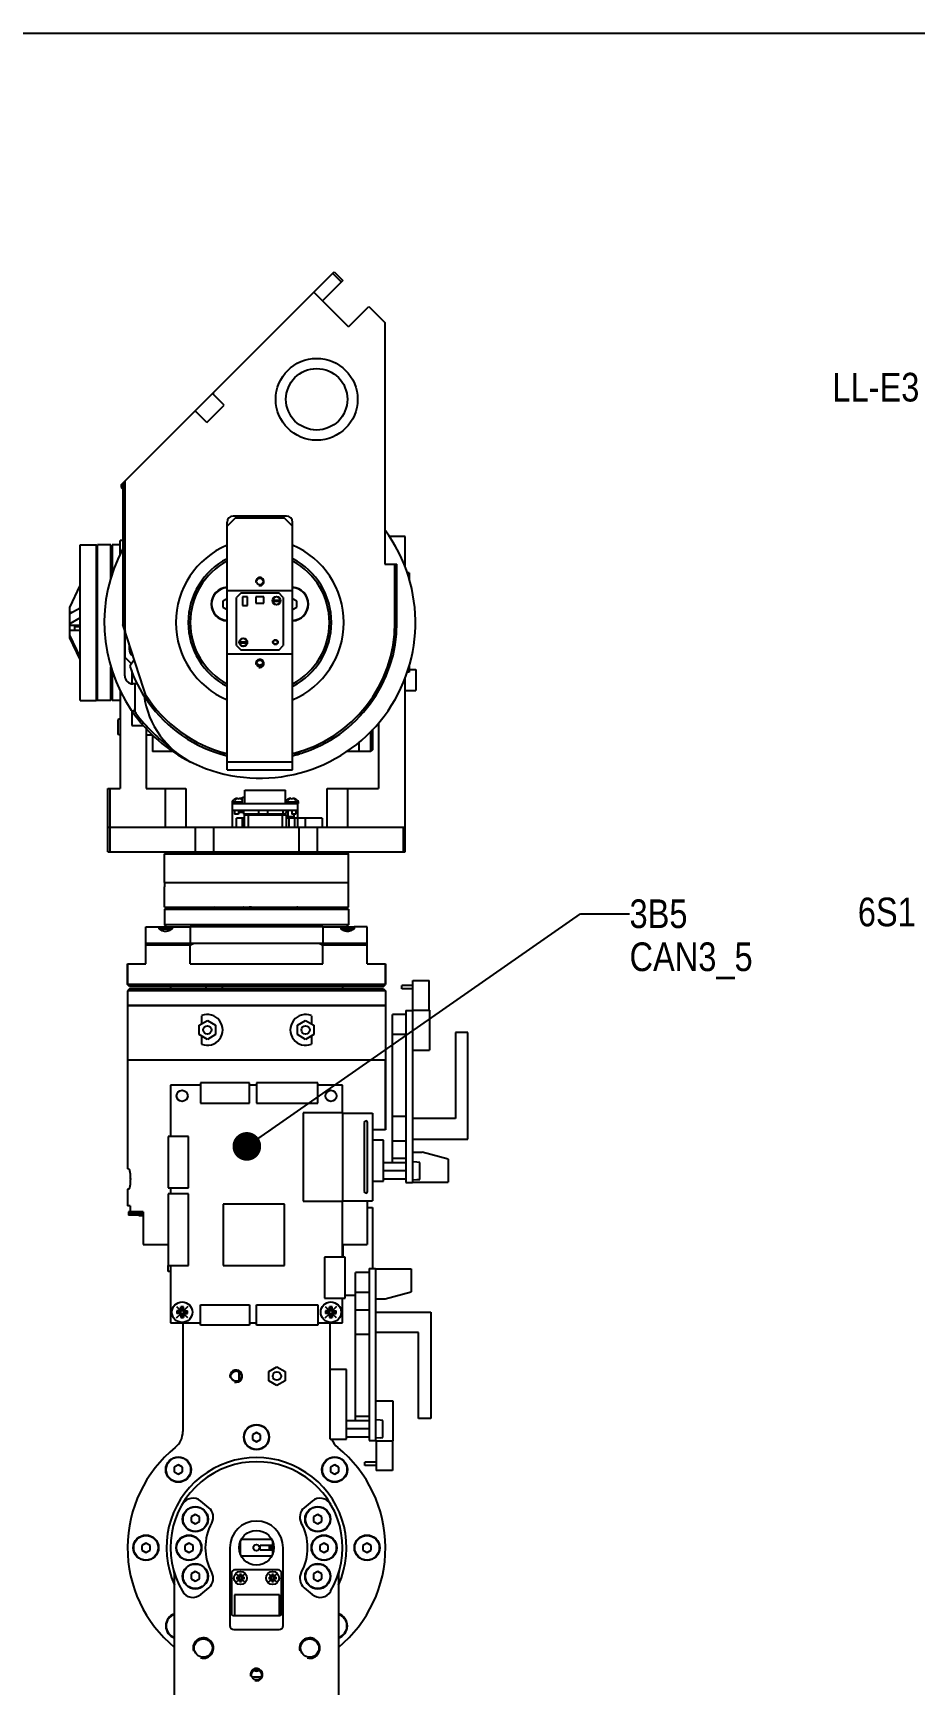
# Model space of a CAD drawing. Header units: millimetres. Extents: x 0 to 594, y 0 to 420.
# Drawn here: x 297.3 to 405, y 218.3 to 420 of the extents above; entities that cross this region are included whole.
import ezdxf

# ---------------------------------------------------------------- set-up
doc = ezdxf.new("R2010")
doc.units = ezdxf.units.MM
doc.header["$LTSCALE"] = 32.67
doc.layers.get('0').update_dxf_attribs({"linetype": 'CONTINUOUS'})
for name, color, linetype in [('AXIS', 7, 'CONTINUOUS'), ('COSMETIC', 7, 'CONTINUOUS'), ('NOTE', 7, 'CONTINUOUS')]:
    doc.layers.add(name, color=color, linetype=linetype)
doc.styles.get("Standard").update_dxf_attribs({"font": 'txt', "width": 0.85})
doc.styles.add('TEXTSTYLE_2', font='txt', dxfattribs={"width": 0.85})
doc.dimstyles.get("Standard").update_dxf_attribs({"dimtxt": 3.5, "dimasz": 3.5, "dimexe": 1.5, "dimexo": 1, "dimtad": 1, "dimtxsty": 'STANDARD', "dimcen": 0.09, "dimadec": 0, "dimazin": 0, "dimtol": 1, "dimtp": 0.01, "dimtm": 0.01, "dimtfac": 1, "dimtofl": 0, "dimtmove": 0, "dimatfit": 3, "dimfxl": 1, "dimtolj": 1, "dimarcsym": 0})

msp = doc.modelspace()

# ---------------------------------------------------------------- linework, layer by layer
at = {"color": 7, "linetype": 'CONTINUOUS'}
for p, q in [((0, 420), (594, 420)), ((308.05, 364.86), (334.03, 390.85)), ((335.09, 389.79), (332.62, 387.31)), ((333.86, 390.67), (334.92, 389.61)), ((334.03, 390.85), (335.09, 389.79)), ((335.8, 384.13), (331.56, 388.37)), ((335.8, 384.13), (338.28, 386.6)), ((338.28, 386.6), (340.22, 384.66)), ((340.22, 384.66), (340.22, 355.16)), ((319.27, 376.09), (319.27, 375.91)), ((320.6, 374.58), (319.27, 375.91)), ((317.15, 373.79), (316.98, 373.79)), ((318.48, 372.46), (317.15, 373.79)), ((318.48, 372.46), (320.6, 374.58)), ((308.22, 365.04), (308.22, 348.04)), ((308.47, 365.29), (308.47, 348.04)), ((308.05, 364.86), (308.05, 364.51)), ((308.05, 364.51), (308.22, 364.33)), ((328.22, 361.04), (321.72, 361.04)), ((321.97, 360.79), (320.97, 359.79)), ((320.97, 330.04), (320.97, 360.29)), ((327.97, 360.79), (321.97, 360.79)), ((328.97, 359.79), (327.97, 360.79)), ((328.97, 330.04), (328.97, 360.29)), ((305.02, 357.41), (305.15, 357.54)), ((305.15, 338.54), (305.15, 357.54)), ((306.77, 357.54), (305.15, 357.54)), ((306.77, 353.45), (306.77, 357.54)), ((307.92, 356.38), (307.92, 358.04)), ((308.22, 358.04), (307.92, 358.04)), ((342.71, 358.54), (340.76, 358.54)), ((342.71, 354.78), (342.71, 358.54)), ((306.92, 356.41), (306.77, 356.41)), ((306.92, 355.16), (306.77, 355.16)), ((340.22, 355.16), (341.72, 355.16)), ((341.47, 348.04), (341.47, 355.16)), ((341.72, 348.04), (341.72, 355.16)), ((306.77, 354.54), (306.92, 354.54)), ((343.21, 354.09), (342.96, 354.09)), ((343.21, 354.09), (343.21, 353.38)), ((301.77, 349.89), (303.02, 352.55)), ((320.97, 350.95), (320.45, 350.65)), ((328.97, 351.91), (320.97, 351.91)), ((322.67, 351.66), (322.12, 351.11)), ((322.12, 345.22), (322.12, 351.11)), ((322.67, 351.66), (327.28, 351.66)), ((322.87, 351.16), (322.87, 350.11)), ((323.47, 351.16), (322.87, 351.16)), ((323.47, 350.11), (323.47, 351.16)), ((324.47, 351.16), (324.47, 350.41)), ((325.47, 351.16), (324.47, 351.16)), ((325.47, 350.41), (325.47, 351.16)), ((327.83, 351.11), (327.28, 351.66)), ((327.83, 351.11), (327.83, 345.22)), ((329.5, 350.65), (328.97, 350.95)), ((301.77, 346.19), (301.77, 349.89)), ((303.02, 349.81), (301.77, 349.09)), ((301.77, 349.3), (302.14, 349.3)), ((320.45, 350.65), (320.45, 349.93)), ((320.45, 349.93), (320.97, 349.63)), ((322.87, 350.11), (323.47, 350.11)), ((324.47, 350.41), (325.47, 350.41)), ((326.54, 350.78), (327.47, 350.78)), ((326.54, 350.63), (327.47, 350.63)), ((328.97, 349.63), (329.5, 349.93)), ((329.5, 349.93), (329.5, 350.65)), ((303.02, 348.6), (301.77, 347.89)), ((301.77, 348.51), (301.78, 348.5)), ((301.77, 348.47), (301.78, 348.5)), ((301.77, 348.5), (301.78, 348.5)), ((301.77, 347.73), (303.02, 347.73)), ((301.77, 347.1), (303.02, 347.1)), ((302.37, 347.1), (302.37, 347.73)), ((302.37, 347.54), (303.02, 347.54)), ((308.47, 348.04), (308.22, 348.04)), ((311.29, 338.38), (308.23, 347.81)), ((308.47, 341.54), (308.47, 347.04)), ((308.52, 343.79), (308.52, 346.89)), ((341.47, 348.04), (341.72, 348.04)), ((303.02, 343.85), (301.77, 346.51)), ((301.77, 346.35), (301.78, 346.33)), ((301.77, 346.33), (301.78, 346.33)), ((303.02, 343.53), (301.77, 346.19)), ((309.02, 345.35), (309.02, 344.79)), ((322.12, 345.22), (322.67, 344.67)), ((322.48, 345.7), (323.41, 345.7)), ((322.48, 345.55), (323.41, 345.55)), ((327.28, 344.67), (327.83, 345.22)), ((308.52, 343.79), (309.27, 343.04)), ((309.63, 343.47), (309.09, 342.72)), ((309.27, 343.04), (309.32, 343.04)), ((309.32, 344.4), (309.32, 344.08)), ((328.97, 344.16), (320.97, 344.16)), ((327.28, 344.67), (322.67, 344.67)), ((324.58, 343.05), (324.97, 342.82)), ((324.97, 342.82), (325.37, 343.05)), ((306.77, 338.54), (306.77, 342.65)), ((306.77, 341.54), (306.92, 341.54)), ((306.92, 340.91), (306.77, 340.91)), ((309.32, 342.15), (309.32, 340.56)), ((309.55, 341.61), (309.32, 341.61)), ((342.71, 323.04), (342.71, 341.32)), ((343.21, 341.98), (342.94, 341.98)), ((343.21, 342.72), (343.21, 341.98)), ((343.21, 342.29), (344.01, 342.29)), ((344.01, 342.29), (344.01, 339.75)), ((306.92, 339.66), (306.77, 339.66)), ((307.92, 339.68), (307.92, 327.79)), ((310.01, 340.54), (309.47, 340.54)), ((309.72, 340.54), (309.72, 337.13)), ((342.71, 339.75), (344.01, 339.75)), ((305.02, 338.66), (305.15, 338.54)), ((306.77, 338.54), (305.15, 338.54)), ((309.32, 337.29), (309.32, 335.49)), ((307.92, 336.27), (307.67, 336.2)), ((307.67, 334.37), (307.67, 336.2)), ((309.32, 335.49), (310.76, 335.49)), ((311.07, 335.15), (311.07, 327.79)), ((338.52, 332.29), (338.52, 334.75)), ((338.77, 332.54), (338.77, 335.03)), ((339.46, 335.78), (339.46, 327.79)), ((307.92, 334.31), (307.67, 334.37)), ((311.87, 334.29), (311.07, 334.29)), ((311.87, 334.29), (311.87, 332.29)), ((320.97, 332.04), (320.02, 332.04)), ((320.97, 331.04), (328.97, 331.04)), ((329.93, 332.04), (328.97, 332.04)), ((338.52, 332.29), (337.12, 332.29)), ((338.77, 332.54), (338.52, 332.29)), ((320.97, 330.04), (328.97, 330.04)), ((306.42, 320.04), (306.42, 327.79)), ((306.42, 327.79), (307.92, 327.79)), ((306.67, 320.04), (306.67, 327.79)), ((311.07, 327.79), (315.92, 327.79)), ((313.42, 327.79), (313.42, 323.04)), ((315.92, 327.79), (315.92, 323.04)), ((322.87, 325.94), (322.87, 326.74)), ((322.87, 326.74), (323.12, 326.74)), ((323.12, 325.94), (323.12, 327.59)), ((323.12, 327.59), (328.12, 327.59)), ((328.12, 325.94), (328.12, 327.59)), ((333.21, 323.04), (333.21, 327.79)), ((333.21, 327.79), (339.46, 327.79)), ((335.71, 323.04), (335.71, 327.79)), ((321.57, 326.15), (321.57, 325.94)), ((321.57, 326.15), (322.87, 326.15)), ((321.57, 325.94), (329.67, 325.94)), ((321.62, 323.04), (321.62, 325.94)), ((321.62, 325.14), (329.62, 325.14)), ((321.87, 325.14), (321.87, 324.64)), ((321.94, 326.49), (321.94, 326.49)), ((322.27, 326.49), (322.26, 326.59)), ((322.37, 325.14), (322.37, 324.64)), ((322.97, 324.84), (322.37, 324.84)), ((322.49, 326.59), (322.48, 326.49)), ((322.69, 325.14), (322.69, 324.84)), ((322.81, 326.49), (322.81, 326.49)), ((322.97, 325.14), (322.97, 324.64)), ((324.82, 325.14), (324.82, 324.64)), ((325.92, 325.14), (325.92, 324.64)), ((327.77, 325.14), (327.77, 324.64)), ((328.12, 326.15), (329.67, 326.15)), ((328.12, 324.84), (328.12, 324.61)), ((328.37, 324.84), (328.12, 324.84)), ((328.37, 325.14), (328.37, 324.34)), ((328.44, 326.49), (328.44, 326.49)), ((328.77, 326.49), (328.76, 326.59)), ((328.87, 325.14), (328.87, 324.64)), ((328.99, 326.59), (328.98, 326.49)), ((329.31, 326.49), (329.31, 326.49)), ((329.37, 325.14), (329.37, 324.64)), ((329.62, 324.14), (329.62, 325.94)), ((329.67, 326.15), (329.67, 325.94)), ((306.42, 323.04), (342.72, 323.04)), ((317.11, 320.04), (317.11, 323.04)), ((319.34, 320.04), (319.34, 323.04)), ((322.37, 324.64), (321.87, 324.64)), ((322.12, 323.04), (322.12, 324.14)), ((323.05, 324.14), (322.12, 324.14)), ((322.85, 323.04), (322.85, 324.14)), ((328.1, 324.64), (322.97, 324.64)), ((323.15, 324.64), (323.05, 324.54)), ((323.05, 324.54), (323.05, 323.04)), ((328.2, 324.54), (323.05, 324.54)), ((323.12, 324.64), (323.12, 324.61)), ((323.55, 324.64), (323.55, 323.04)), ((327.7, 324.64), (327.7, 323.04)), ((328.1, 324.64), (328.2, 324.54)), ((328.2, 324.54), (328.2, 323.04)), ((332.57, 324.14), (328.2, 324.14)), ((329.12, 324.34), (328.37, 324.34)), ((328.5, 324.14), (328.5, 323.04)), ((329.37, 324.64), (328.87, 324.64)), ((329.12, 324.64), (329.12, 324.34)), ((329.26, 323.04), (329.26, 324.14)), ((329.6, 323.04), (329.6, 324.14)), ((329.79, 320.04), (329.79, 323.04)), ((330.56, 323.04), (330.56, 324.14)), ((332.02, 320.04), (332.02, 323.04)), ((332.57, 324.14), (332.57, 323.04)), ((342.47, 323.04), (342.47, 320.04)), ((342.71, 324.54), (342.72, 324.54)), ((342.71, 324.41), (342.72, 324.41)), ((342.72, 320.04), (342.72, 324.54)), ((306.42, 320.04), (342.72, 320.04)), ((313.56, 320.04), (313.31, 319.79)), ((313.31, 319.79), (335.81, 319.79)), ((335.56, 320.04), (335.81, 319.79)), ((313.31, 313.29), (313.31, 315.79)), ((313.38, 315.79), (313.31, 315.79)), ((313.38, 315.79), (313.38, 316.29)), ((313.38, 316.29), (335.81, 316.29)), ((335.81, 313.29), (335.81, 316.29)), ((313.31, 313.29), (335.81, 313.29)), ((321.01, 313.29), (321.01, 313.22)), ((323.4, 313.29), (323.4, 313.22)), ((329.28, 313.22), (329.28, 313.28)), ((311.06, 306.39), (311.06, 310.89)), ((312.67, 310.63), (312.67, 310.74)), ((314.26, 310.74), (312.67, 310.74)), ((314.16, 310.59), (312.74, 310.59)), ((313.56, 310.89), (313.31, 311.14)), ((335.81, 311.14), (313.31, 311.14)), ((316.45, 310.89), (316.45, 308.89)), ((332.68, 310.89), (316.45, 310.89)), ((332.68, 310.89), (332.68, 308.89)), ((334.87, 310.74), (336.46, 310.74)), ((334.96, 310.59), (336.39, 310.59)), ((335.56, 310.89), (335.81, 311.14)), ((336.46, 310.63), (336.46, 310.74)), ((338.06, 306.39), (338.06, 310.89)), ((311.06, 308.89), (338.06, 308.89)), ((316.45, 308.64), (311.06, 308.64)), ((316.45, 306.39), (316.45, 308.64)), ((332.68, 306.39), (332.68, 308.64)), ((338.06, 308.64), (332.68, 308.64)), ((308.81, 306.39), (308.81, 303.84)), ((308.81, 306.39), (311.06, 306.39)), ((316.45, 306.39), (332.68, 306.39)), ((338.06, 306.39), (340.31, 306.39)), ((340.31, 306.39), (340.31, 303.84)), ((309.06, 303.59), (308.81, 303.84)), ((340.31, 303.84), (308.81, 303.84)), ((309.06, 303.34), (308.81, 303.09)), ((340.31, 303.09), (308.81, 303.09)), ((340.06, 303.59), (309.06, 303.59)), ((340.06, 303.34), (309.06, 303.34)), ((318.4, 303.34), (318.4, 303.59)), ((320.4, 303.34), (320.4, 303.59)), ((340.06, 303.59), (340.31, 303.84)), ((340.06, 303.34), (340.31, 303.09)), ((342.31, 303.33), (342.31, 303.73)), ((343.66, 303.73), (342.31, 303.73)), ((343.66, 303.33), (342.31, 303.33)), ((343.66, 300.73), (343.66, 304.33)), ((343.66, 304.33), (345.66, 304.33)), ((345.66, 300.73), (345.66, 304.33)), ((310.44, 301.31), (310.44, 301.34)), ((311.69, 301.31), (311.69, 301.34)), ((312.66, 301.34), (312.66, 301.31)), ((314.39, 301.31), (314.39, 301.34)), ((315.64, 301.31), (315.64, 301.34)), ((318.4, 301.31), (318.4, 301.34)), ((320.4, 301.31), (320.4, 301.34)), ((323.94, 301.31), (323.94, 301.34)), ((325.19, 301.31), (325.19, 301.34)), ((333.49, 301.31), (333.49, 301.34)), ((334.74, 301.31), (334.74, 301.34)), ((336.47, 301.34), (336.47, 301.31)), ((337.44, 301.31), (337.44, 301.34)), ((338.69, 301.31), (338.69, 301.34)), ((342.81, 300.68), (342.81, 279.68)), ((342.81, 300.68), (343.61, 300.68)), ((343.61, 300.73), (343.61, 279.68)), ((343.61, 300.73), (345.71, 300.73)), ((345.71, 300.73), (345.71, 295.83)), ((317.56, 298.88), (318.56, 299.46)), ((317.56, 297.73), (317.56, 298.88)), ((318.56, 299.46), (319.56, 298.88)), ((319.56, 298.88), (319.56, 297.73)), ((329.56, 298.88), (330.56, 299.46)), ((329.56, 297.73), (329.56, 298.88)), ((330.56, 299.46), (331.56, 298.88)), ((331.56, 298.88), (331.56, 297.73)), ((341.16, 282.1), (341.16, 300.18)), ((342.81, 300.18), (341.16, 300.18)), ((318.56, 297.15), (317.56, 297.73)), ((319.56, 297.73), (318.56, 297.15)), ((330.56, 297.15), (329.56, 297.73)), ((331.56, 297.73), (330.56, 297.15)), ((342.81, 297.76), (341.16, 297.76)), ((348.86, 297.99), (348.86, 287.49)), ((350.36, 297.99), (348.86, 297.99)), ((350.36, 284.99), (350.36, 297.99)), ((340.31, 286.1), (340.31, 294.65)), ((343.61, 295.83), (345.71, 295.83)), ((314.07, 291.55), (314.07, 285.3)), ((317.72, 291.55), (314.07, 291.55)), ((317.72, 291.85), (317.72, 289.35)), ((323.72, 291.85), (317.72, 291.85)), ((323.72, 289.35), (323.72, 291.85)), ((324.57, 291.55), (323.72, 291.55)), ((324.57, 291.85), (324.57, 289.35)), ((332.07, 291.85), (324.57, 291.85)), ((332.07, 289.35), (332.07, 291.85)), ((335.07, 291.55), (332.07, 291.55)), ((335.07, 288.2), (335.07, 291.55)), ((317.72, 289.35), (323.72, 289.35)), ((324.57, 289.35), (332.07, 289.35)), ((330.27, 288.2), (330.27, 277.4)), ((335.12, 288.2), (330.27, 288.2)), ((335.12, 277.4), (335.12, 288.2)), ((335.12, 288.15), (338.72, 288.15)), ((337.72, 287), (337.72, 278.6)), ((338.12, 278.6), (338.12, 287)), ((338.72, 288.15), (338.72, 277.45)), ((342.81, 287.74), (341.16, 287.74)), ((348.86, 287.49), (343.61, 287.49)), ((313.77, 285.3), (313.77, 279.05)), ((316.27, 285.3), (313.77, 285.3)), ((316.27, 279.05), (316.27, 285.3)), ((340.31, 286.1), (338.72, 286.1)), ((340.06, 284.85), (338.72, 284.85)), ((340.06, 279.85), (340.06, 284.85)), ((342.81, 284.74), (341.16, 284.74)), ((343.61, 284.99), (350.36, 284.99)), ((342.81, 282.6), (341.16, 282.6)), ((343.61, 283.38), (344.79, 283.38)), ((347.96, 282.53), (344.79, 283.38)), ((347.96, 282.53), (347.96, 279.73)), ((342.81, 282.1), (340.06, 282.1)), ((342.81, 281.1), (340.06, 281.1)), ((344.16, 282.17), (343.61, 282.22)), ((344.16, 282.16), (344.16, 282.17)), ((344.51, 282.13), (344.16, 282.16)), ((344.51, 280.06), (344.51, 282.13)), ((313.77, 279.05), (316.27, 279.05)), ((313.77, 278.3), (313.77, 269.55)), ((316.27, 278.3), (313.77, 278.3)), ((314.07, 279.05), (314.07, 278.3)), ((316.27, 269.55), (316.27, 278.3)), ((338.72, 279.85), (340.06, 279.85)), ((342.81, 280.1), (340.06, 280.1)), ((342.81, 279.68), (343.61, 279.68)), ((344.16, 280.02), (343.61, 279.97)), ((343.61, 279.73), (347.96, 279.73)), ((344.16, 280.03), (344.51, 280.06)), ((344.16, 280.02), (344.16, 280.03)), ((309.15, 276.85), (308.81, 276.85)), ((309.15, 276.85), (309.15, 276.1)), ((320.47, 277.05), (320.47, 269.55)), ((327.97, 277.05), (320.47, 277.05)), ((327.97, 269.55), (327.97, 277.05)), ((330.27, 277.4), (335.12, 277.4)), ((335.07, 270.55), (335.07, 277.4)), ((335.12, 277.45), (338.72, 277.45)), ((338.06, 276.65), (338.71, 276.65)), ((338.71, 276.65), (338.71, 269.18)), ((310.7, 276.1), (309.15, 276.1)), ((309.5, 276.1), (309.5, 275.7)), ((309.5, 276.1), (309.5, 275.7)), ((309.5, 275.7), (309.5, 275.7)), ((310.18, 275.7), (310.21, 275.6)), ((310.7, 275.6), (310.21, 275.6)), ((310.7, 276.1), (310.7, 272.1)), ((310.7, 272.1), (313.77, 272.1)), ((332.87, 270.55), (332.87, 265.55)), ((335.37, 270.55), (332.87, 270.55)), ((335.07, 272.1), (338.06, 272.1)), ((335.11, 272.1), (335.11, 270.55)), ((335.37, 265.55), (335.37, 270.55)), ((313.76, 268.8), (313.76, 269.55)), ((314.06, 268.8), (313.76, 268.8)), ((313.77, 269.55), (316.27, 269.55)), ((314.07, 269.55), (314.07, 262.55)), ((320.47, 269.55), (327.97, 269.55)), ((336.66, 250.6), (336.66, 268.68)), ((338.31, 268.68), (336.66, 268.68)), ((338.31, 269.18), (338.31, 248.18)), ((338.31, 269.18), (339.11, 269.18)), ((339.11, 269.18), (339.11, 248.13)), ((339.11, 269.13), (343.46, 269.13)), ((343.46, 269.13), (343.46, 266.33)), ((338.31, 266.26), (336.66, 266.26)), ((340.29, 265.48), (343.46, 266.33)), ((315.4, 264.2), (315.32, 264.49)), ((315.4, 264.2), (315.4, 263.93)), ((315.57, 264.2), (315.4, 264.2)), ((315.57, 264.2), (315.65, 264.49)), ((315.57, 263.93), (315.57, 264.2)), ((317.72, 262.25), (317.72, 264.75)), ((317.72, 264.75), (323.72, 264.75)), ((323.72, 264.75), (323.72, 262.25)), ((324.57, 262.25), (324.57, 264.75)), ((324.57, 264.75), (332.07, 264.75)), ((332.07, 264.75), (332.07, 262.25)), ((332.87, 265.55), (335.37, 265.55)), ((333.56, 264.2), (333.48, 264.49)), ((333.56, 264.2), (333.56, 263.93)), ((333.73, 264.2), (333.56, 264.2)), ((333.73, 264.2), (333.81, 264.49)), ((333.73, 263.93), (333.73, 264.2)), ((335.07, 262.55), (335.07, 265.55)), ((335.37, 265.95), (336.66, 265.95)), ((339.11, 265.48), (340.29, 265.48)), ((314.07, 262.55), (317.72, 262.55)), ((315.13, 263.93), (314.84, 264.01)), ((315.13, 263.76), (314.84, 263.69)), ((315.13, 263.93), (315.13, 263.76)), ((315.4, 263.93), (315.13, 263.93)), ((315.13, 263.76), (315.4, 263.76)), ((315.4, 263.93), (315.31, 264.02)), ((315.4, 263.76), (315.31, 263.67)), ((315.4, 263.5), (315.32, 263.2)), ((315.4, 263.76), (315.4, 263.5)), ((315.4, 263.5), (315.57, 263.5)), ((315.56, 262.55), (315.56, 249.27)), ((315.57, 263.93), (315.66, 264.02)), ((315.83, 263.93), (315.57, 263.93)), ((315.57, 263.5), (315.57, 263.76)), ((315.57, 263.76), (315.66, 263.67)), ((315.57, 263.76), (315.83, 263.76)), ((315.57, 263.5), (315.65, 263.2)), ((315.83, 263.93), (316.13, 264.01)), ((315.83, 263.76), (315.83, 263.93)), ((315.83, 263.76), (316.13, 263.69)), ((323.72, 262.25), (317.72, 262.25)), ((323.72, 262.55), (324.57, 262.55)), ((332.07, 262.25), (324.57, 262.25)), ((332.07, 262.55), (335.07, 262.55)), ((333.3, 263.93), (333, 264.01)), ((333.3, 263.76), (333, 263.69)), ((333.3, 263.93), (333.3, 263.76)), ((333.56, 263.93), (333.3, 263.93)), ((333.3, 263.76), (333.56, 263.76)), ((333.56, 263.93), (333.47, 264.02)), ((333.56, 263.76), (333.47, 263.67)), ((333.56, 263.5), (333.48, 263.2)), ((333.56, 263.76), (333.56, 263.5)), ((333.56, 263.5), (333.73, 263.5)), ((333.56, 248.35), (333.56, 262.55)), ((333.73, 263.93), (333.82, 264.02)), ((334, 263.93), (333.73, 263.93)), ((333.73, 263.5), (333.73, 263.76)), ((333.73, 263.76), (333.82, 263.67)), ((333.73, 263.76), (334, 263.76)), ((333.73, 263.5), (333.81, 263.2)), ((334, 263.93), (334.29, 264.01)), ((334, 263.76), (334, 263.93)), ((334, 263.76), (334.29, 263.69)), ((338.31, 264.11), (336.66, 264.11)), ((339.11, 263.86), (345.86, 263.86)), ((345.86, 263.86), (345.86, 250.86)), ((338.31, 261.11), (336.66, 261.11)), ((344.36, 261.36), (339.11, 261.36)), ((344.36, 250.86), (344.36, 261.36)), ((322.46, 255.57), (322.46, 256.52)), ((326.06, 256.62), (327.06, 257.2)), ((326.06, 255.47), (326.06, 256.62)), ((327.06, 257.2), (328.06, 256.62)), ((328.06, 256.62), (328.06, 255.47)), ((335.56, 256.85), (333.56, 256.85)), ((335.56, 248.35), (335.56, 256.85)), ((327.06, 254.89), (326.06, 255.47)), ((328.06, 255.47), (327.06, 254.89)), ((339.11, 253.03), (341.21, 253.03)), ((341.21, 253.03), (341.21, 248.13)), ((338.31, 250.6), (335.56, 250.6)), ((338.31, 251.1), (336.66, 251.1)), ((339.66, 250.67), (339.11, 250.72)), ((339.66, 250.66), (339.66, 250.67)), ((340.01, 250.63), (339.66, 250.66)), ((340.01, 248.56), (340.01, 250.63)), ((345.86, 250.86), (344.36, 250.86)), ((324.56, 249.17), (324.06, 248.89)), ((324.06, 248.89), (324.06, 248.31)), ((324.06, 248.31), (324.56, 248.02)), ((325.06, 248.89), (324.56, 249.17)), ((324.56, 248.02), (325.06, 248.31)), ((325.06, 248.31), (325.06, 248.89)), ((333.56, 248.35), (335.56, 248.35)), ((338.31, 249.6), (335.56, 249.6)), ((338.31, 248.6), (335.56, 248.6)), ((338.31, 248.18), (339.11, 248.18)), ((339.66, 248.52), (339.11, 248.47)), ((339.11, 248.13), (341.21, 248.13)), ((339.16, 248.13), (339.16, 244.53)), ((339.66, 248.53), (340.01, 248.56)), ((339.66, 248.52), (339.66, 248.53)), ((341.16, 248.13), (341.16, 244.53)), ((315.02, 245.22), (314.52, 244.93)), ((314.52, 244.93), (314.52, 244.35)), ((314.52, 244.35), (315.02, 244.07)), ((315.52, 244.93), (315.02, 245.22)), ((315.02, 244.07), (315.52, 244.35)), ((315.52, 244.35), (315.52, 244.93)), ((334.11, 245.22), (333.61, 244.93)), ((333.61, 244.93), (333.61, 244.35)), ((333.61, 244.35), (334.11, 244.07)), ((334.61, 244.93), (334.11, 245.22)), ((334.11, 244.07), (334.61, 244.35)), ((334.61, 244.35), (334.61, 244.93)), ((337.81, 245.13), (337.81, 245.53)), ((339.16, 245.53), (337.81, 245.53)), ((339.16, 245.13), (337.81, 245.13)), ((341.16, 244.53), (339.16, 244.53)), ((318.74, 239.98), (317.77, 240.8)), ((331.36, 240.8), (330.39, 239.98)), ((317.09, 239.16), (316.59, 238.87)), ((316.59, 238.87), (316.59, 238.29)), ((316.59, 238.29), (317.09, 238.01)), ((317.59, 238.87), (317.09, 239.16)), ((317.09, 238.01), (317.59, 238.29)), ((317.59, 238.29), (317.59, 238.87)), ((332.04, 239.16), (331.54, 238.87)), ((331.54, 238.87), (331.54, 238.29)), ((331.54, 238.29), (332.04, 238.01)), ((332.54, 238.87), (332.04, 239.16)), ((332.04, 238.01), (332.54, 238.29)), ((332.54, 238.29), (332.54, 238.87)), ((326.31, 236.1), (322.81, 236.1)), ((311.06, 235.67), (310.56, 235.39)), ((310.56, 235.39), (310.56, 234.81)), ((310.56, 234.81), (311.06, 234.52)), ((311.56, 235.39), (311.06, 235.67)), ((311.06, 234.52), (311.56, 234.81)), ((311.56, 234.81), (311.56, 235.39)), ((316.31, 235.67), (315.81, 235.39)), ((315.81, 235.39), (315.81, 234.81)), ((315.81, 234.81), (316.31, 234.52)), ((316.81, 235.39), (316.31, 235.67)), ((316.31, 234.52), (316.81, 234.81)), ((316.81, 234.81), (316.81, 235.39)), ((321.31, 235.1), (321.31, 225.6)), ((322.56, 235.8), (322.56, 234.39)), ((322.81, 234.1), (326.31, 234.1)), ((325.01, 234.8), (325.01, 235.4)), ((325.01, 235.4), (326.52, 235.4)), ((326.52, 234.8), (325.01, 234.8)), ((326.16, 234.8), (326.16, 235.4)), ((326.16, 235.25), (326.68, 235.25)), ((326.68, 235.1), (326.16, 235.1)), ((326.68, 234.95), (326.16, 234.95)), ((326.52, 235.4), (326.52, 235.25)), ((326.52, 234.8), (326.52, 234.95)), ((326.56, 235.4), (326.56, 235.8)), ((326.56, 235.25), (326.56, 235.25)), ((326.56, 234.94), (326.56, 234.95)), ((326.56, 234.39), (326.56, 234.79)), ((327.81, 225.6), (327.81, 235.1)), ((332.81, 235.67), (332.31, 235.39)), ((332.31, 235.39), (332.31, 234.81)), ((332.31, 234.81), (332.81, 234.52)), ((333.31, 235.39), (332.81, 235.67)), ((332.81, 234.52), (333.31, 234.81)), ((333.31, 234.81), (333.31, 235.39)), ((338.06, 235.67), (337.56, 235.39)), ((337.56, 235.39), (337.56, 234.81)), ((337.56, 234.81), (338.06, 234.52)), ((338.56, 235.39), (338.06, 235.67)), ((338.06, 234.52), (338.56, 234.81)), ((338.56, 234.81), (338.56, 235.39)), ((317.09, 232.19), (316.59, 231.9)), ((317.59, 231.9), (317.09, 232.19)), ((321.56, 232.14), (321.86, 232.44)), ((321.56, 226.9), (321.56, 232.14)), ((321.86, 232.44), (327.26, 232.44)), ((327.26, 232.44), (327.56, 232.14)), ((327.56, 232.14), (327.56, 226.9)), ((332.04, 232.19), (331.54, 231.9)), ((332.54, 231.9), (332.04, 232.19)), ((314.56, 213.1), (314.56, 231.53)), ((316.59, 231.9), (316.59, 231.32)), ((316.59, 231.32), (317.09, 231.03)), ((317.09, 231.03), (317.59, 231.32)), ((317.59, 231.32), (317.59, 231.9)), ((317.77, 229.39), (318.74, 230.21)), ((322.36, 231.46), (322.17, 231.51)), ((322.36, 231.34), (322.17, 231.29)), ((322.36, 231.46), (322.36, 231.34)), ((322.54, 231.46), (322.36, 231.46)), ((322.36, 231.34), (322.54, 231.34)), ((322.54, 231.46), (322.48, 231.52)), ((322.54, 231.34), (322.48, 231.28)), ((322.54, 231.63), (322.49, 231.83)), ((322.54, 231.16), (322.49, 230.96)), ((322.54, 231.63), (322.54, 231.46)), ((322.66, 231.63), (322.54, 231.63)), ((322.54, 231.34), (322.54, 231.16)), ((322.54, 231.16), (322.66, 231.16)), ((322.66, 231.63), (322.71, 231.83)), ((322.66, 231.46), (322.66, 231.63)), ((322.66, 231.46), (322.72, 231.52)), ((322.84, 231.46), (322.66, 231.46)), ((322.66, 231.34), (322.72, 231.28)), ((322.66, 231.16), (322.66, 231.34)), ((322.66, 231.34), (322.84, 231.34)), ((322.66, 231.16), (322.71, 230.96)), ((322.84, 231.46), (323.04, 231.51)), ((322.84, 231.34), (322.84, 231.46)), ((322.84, 231.34), (323.04, 231.29)), ((326.29, 231.46), (326.09, 231.51)), ((326.29, 231.34), (326.09, 231.29)), ((326.29, 231.46), (326.29, 231.34)), ((326.47, 231.46), (326.29, 231.46)), ((326.29, 231.34), (326.47, 231.34)), ((326.47, 231.46), (326.41, 231.52)), ((326.47, 231.34), (326.41, 231.28)), ((326.47, 231.63), (326.42, 231.83)), ((326.47, 231.16), (326.42, 230.96)), ((326.47, 231.63), (326.47, 231.46)), ((326.59, 231.63), (326.47, 231.63)), ((326.47, 231.34), (326.47, 231.16)), ((326.47, 231.16), (326.59, 231.16)), ((326.59, 231.63), (326.64, 231.83)), ((326.59, 231.46), (326.59, 231.63)), ((326.59, 231.46), (326.65, 231.52)), ((326.76, 231.46), (326.59, 231.46)), ((326.59, 231.34), (326.65, 231.28)), ((326.59, 231.16), (326.59, 231.34)), ((326.59, 231.34), (326.76, 231.34)), ((326.59, 231.16), (326.64, 230.96)), ((326.76, 231.46), (326.96, 231.51)), ((326.76, 231.34), (326.76, 231.46)), ((326.76, 231.34), (326.96, 231.29)), ((330.39, 230.21), (331.36, 229.39)), ((331.54, 231.9), (331.54, 231.32)), ((331.54, 231.32), (332.04, 231.03)), ((332.04, 231.03), (332.54, 231.32)), ((332.54, 231.32), (332.54, 231.9)), ((334.56, 231.53), (334.56, 213.1)), ((327.35, 229.35), (321.89, 229.35)), ((321.89, 229.35), (321.89, 226.81)), ((327.35, 226.81), (327.35, 229.35)), ((314.56, 225.87), (314.52, 225.84)), ((321.66, 226.8), (321.56, 226.9)), ((327.46, 226.8), (321.66, 226.8)), ((321.89, 226.81), (327.35, 226.81)), ((327.56, 226.9), (327.46, 226.8)), ((334.61, 225.84), (334.56, 225.87)), ((314.52, 225.84), (314.52, 225.26)), ((314.52, 225.26), (314.56, 225.24)), ((321.81, 225.1), (327.31, 225.1)), ((334.56, 225.24), (334.61, 225.26)), ((334.61, 225.26), (334.61, 225.84))]:
    msp.add_line(p, q, dxfattribs=at)
at = {"color": 6, "linetype": 'CONTINUOUS'}
for p, q in [((308.91, 276.1), (308.91, 275.7)), ((309.15, 276.1), (308.91, 276.1)), ((309.5, 275.7), (308.91, 275.7)), ((308.93, 276.1), (308.93, 275.7)), ((309, 276.1), (309, 275.7)), ((309.13, 276.1), (309.13, 275.7)), ((309.3, 276.1), (309.3, 275.7)), ((310.7, 275.7), (309.5, 275.7)), ((309.54, 276.1), (309.54, 275.7)), ((309.63, 276.1), (309.63, 275.7)), ((309.75, 276.1), (309.75, 275.7)), ((309.91, 276.1), (309.91, 275.7)), ((310.08, 276.1), (310.08, 275.7)), ((310.27, 276.1), (310.27, 275.7)), ((310.46, 276.1), (310.46, 275.7))]:
    msp.add_line(p, q, dxfattribs=at)
at = {"color": 7, "linetype": 'CONTINUOUS'}
for centre, radius in [((327.01, 350.71), 0.5), ((322.94, 345.63), 0.5), ((315.48, 263.85), 1.25), ((333.65, 263.85), 1.25), ((324.56, 248.6), 1.5), ((315.02, 244.64), 1.5), ((334.11, 244.64), 1.5), ((317.09, 238.58), 1.5), ((332.04, 238.58), 1.55), ((332.04, 238.58), 1.5), ((311.06, 235.1), 1.5), ((316.31, 235.1), 1.5), ((324.56, 235.1), 2.12), ((332.81, 235.1), 1.55), ((332.81, 235.1), 1.5), ((338.06, 235.1), 1.5), ((324.56, 235.1), 0.375), ((317.09, 231.61), 1.5), ((322.6, 231.4), 0.8), ((326.53, 231.4), 0.8), ((332.04, 231.61), 1.55), ((332.04, 231.61), 1.5)]:
    msp.add_circle(centre, radius, dxfattribs=at)
for centre, radius, start, end in [((321.72, 360.29), 0.75, 90, 180), ((328.22, 360.29), 0.75, 0, 90), ((324.97, 348.04), 19, 244.6949, 36.5094), ((324.97, 348.04), 19, 151.9433, 214.2422), ((324.97, 348.04), 10.25, 112.9697, 247.0303), ((324.97, 348.04), 10.25, 292.9697, 67.0303), ((324.97, 348.04), 8.75, 117.2658, 242.7266), ((324.97, 348.04), 8.5, 118.1432, 241.8775), ((324.97, 348.04), 8.75, 297.2658, 62.7266), ((324.97, 348.04), 8.5, 298.1432, 61.8775), ((321.08, 350.29), 2, 92.9557, 267.0443), ((327.01, 350.71), 0.452, 9.5538, 170.4462), ((328.87, 350.29), 2, 272.9557, 87.0443), ((327.01, 350.71), 0.472, 170.8486, 189.1514), ((327.01, 350.71), 0.452, 189.5538, 350.4462), ((327.01, 350.71), 0.472, 350.8486, 9.1514), ((324.97, 348.04), 16.75, 180, 180.7894), ((324.97, 348.04), 16.5, 180, 183.8588), ((324.97, 348.04), 16.5, 284.1412, 360), ((324.97, 348.04), 16.75, 287.2106, 360), ((322.94, 345.63), 0.472, 170.8486, 189.1514), ((322.94, 345.63), 0.452, 9.5538, 170.4462), ((322.94, 345.63), 0.452, 189.5538, 350.4462), ((322.94, 345.63), 0.472, 350.8486, 9.1514), ((310.02, 344.79), 1, 180, 236.947), ((309.47, 341.54), 1, 180, 270), ((324.97, 348.04), 16.75, 198.5094, 215.2073), ((321.43, 340.54), 10.7, 187.6033, 244.6949), ((324.97, 348.04), 16.5, 212.1412, 255.8588), ((309.47, 337.49), 0.25, 214.2422, 360), ((324.97, 348.04), 19, 214.6517, 243.6798), ((324.97, 348.04), 18.75, 215.0061, 234.1143), ((324.97, 348.04), 16.75, 215.2106, 256.1521), ((324.97, 348.04), 16.75, 283.8274, 286.7889), ((322.37, 325.66), 0.94, 117.7518, 148.3634), ((322.37, 325.65), 0.943, 97.2142, 117.483), ((322.37, 325.49), 1.01, 83.7961, 96.2039), ((322.37, 325.65), 0.943, 62.517, 82.7858), ((322.37, 325.66), 0.94, 57.774, 62.2482), ((328.87, 325.66), 0.94, 117.7518, 143.1272), ((328.87, 325.65), 0.943, 97.2142, 117.483), ((328.87, 325.49), 1.01, 83.7961, 96.2039), ((328.87, 325.65), 0.943, 62.517, 82.7858), ((328.87, 325.66), 0.94, 31.6366, 62.2482), ((319.44, 312.91), 0.375, 19.5701, 90), ((324.09, 310.03), 3.27, 101.0763, 102.3308), ((329.69, 312.91), 0.375, 94.751, 160.4299), ((329.9, 282.54), 29.36, 116.1737, 117.259), ((319.23, 282.54), 29.36, 62.741, 63.8263), ((337.92, 287), 0.2, 0, 180), ((337.92, 278.6), 0.2, 180, 0), ((315.48, 260.63), 3.87, 87.6171, 92.3829), ((303.31, 263.89), 12.35, 0.6203, 2.7951), ((333.65, 260.63), 3.87, 87.6171, 92.3829), ((321.47, 263.89), 12.35, 0.6203, 2.7951), ((315.44, 251.68), 12.35, 90.6203, 92.7951), ((318.7, 263.85), 3.87, 177.6177, 180.001), ((318.69, 263.85), 3.86, 179.9958, 182.3856), ((327.66, 263.81), 12.35, 180.6203, 182.7951), ((315.48, 267.07), 3.87, 267.6171, 272.3829), ((315.53, 276.02), 12.35, 270.6203, 272.7951), ((312.27, 263.85), 3.86, 359.9958, 2.3856), ((312.26, 263.85), 3.87, 357.6177, 0.001), ((333.6, 251.68), 12.35, 90.6203, 92.7951), ((336.87, 263.85), 3.87, 177.6177, 180.001), ((336.86, 263.85), 3.86, 179.9958, 182.3856), ((345.82, 263.81), 12.35, 180.6203, 182.7951), ((333.65, 267.07), 3.87, 267.6171, 272.3829), ((333.69, 276.02), 12.35, 270.6203, 272.7951), ((330.44, 263.85), 3.86, 359.9958, 2.3856), ((330.43, 263.85), 3.87, 357.6177, 0.001), ((313.06, 249.27), 2.5, 309.0602, 360), ((336.06, 249.27), 2.5, 201.7298, 230.9398), ((324.56, 235.1), 15.75, 129.0602, 230.5709), ((324.56, 235.1), 11, 335.5132, 204.4868), ((324.56, 235.1), 15.75, 309.4291, 50.9398), ((324.56, 235.1), 10.5, 329.5941, 210.4059), ((316.8, 239.65), 1.5, 50, 149.5941), ((317.78, 238.84), 1.5, 331.1599, 50), ((331.35, 238.84), 1.5, 130, 208.8401), ((332.33, 239.65), 1.5, 30.4059, 130), ((324.56, 235.1), 6.25, 151.1599, 208.8401), ((324.56, 235.1), 3.25, 0, 180), ((324.56, 235.1), 6.25, 331.1599, 28.8401), ((322.81, 235.85), 0.25, 90, 123.501), ((326.31, 235.85), 0.25, 56.499, 90), ((322.81, 234.35), 0.25, 236.499, 270), ((326.31, 234.35), 0.25, 270, 303.501), ((326.52, 235.57), 0.175, 270, 317.7474), ((326.52, 235.57), 0.325, 270, 299.2019), ((326.52, 234.62), 0.325, 60.7981, 90), ((326.52, 234.62), 0.175, 42.2526, 90), ((312.06, 231.53), 2.5, 0, 15.9424), ((317.78, 231.36), 1.5, 310, 28.8401), ((331.35, 231.36), 1.5, 151.1599, 230), ((337.06, 231.53), 2.5, 164.0576, 180), ((324.69, 231.4), 2.53, 177.535, 180.0011), ((324.69, 231.4), 2.52, 179.9953, 182.4686), ((322.6, 229.31), 2.53, 87.5344, 92.4656), ((322.6, 233.49), 2.53, 267.5344, 272.4656), ((320.52, 231.4), 2.52, 359.9953, 2.4686), ((320.51, 231.4), 2.53, 357.535, 0.0011), ((328.62, 231.4), 2.53, 177.535, 180.0011), ((328.61, 231.4), 2.52, 179.9953, 182.4686), ((326.53, 229.31), 2.53, 87.5344, 92.4656), ((326.53, 233.49), 2.53, 267.5344, 272.4656), ((324.44, 231.4), 2.52, 359.9953, 2.4686), ((324.44, 231.4), 2.53, 357.535, 0.0011), ((316.8, 230.54), 1.5, 210.4059, 310), ((332.33, 230.54), 1.5, 230, 329.5941), ((315.02, 225.55), 1.5, 107.7063, 252.2937), ((334.11, 225.55), 1.5, 287.7063, 72.2937), ((321.81, 225.6), 0.5, 180, 270), ((327.31, 225.6), 0.5, 270, 360), ((324.56, 221.6), 1.5, 257.9726, 282.0274), ((324.56, 235.1), 15.75, 267.8704, 272.1296)]:
    msp.add_arc(centre, radius, start, end, dxfattribs=at)
at = {"color": 2, "linetype": 'CONTINUOUS'}
for centre, radius in [((324.97, 353.04), 0.5), ((324.97, 343.04), 0.5), ((322.06, 256.05), 0.75), ((318.06, 222.85), 1.25), ((331.06, 222.85), 1.25), ((324.56, 219.6), 0.75)]:
    msp.add_arc(centre, radius, 255, 195, dxfattribs=at)
at = {"color": 7, "linetype": 'CONTINUOUS'}
for points in [[(320.47, 313.29), (320.66, 313.29), (320.84, 313.26), (321.01, 313.22)], [(321.2, 313.27), (321.2, 313.27), (321.2, 313.26), (321.2, 313.26)], [(323.94, 313.29), (323.78, 313.29), (323.62, 313.27), (323.47, 313.24)]]:
    msp.add_open_spline(points, degree=3, dxfattribs=at)
for points, knots in [([(321.2, 313.26), (321.19, 313.25), (321.15, 313.2), (321.07, 313.21), (321.01, 313.22)], [0, 0, 0, 0, 0.155616, 1, 1, 1, 1]), ([(321.18, 313.29), (321.19, 313.29), (321.2, 313.29), (321.2, 313.28), (321.2, 313.27)], [0, 0, 0, 0, 0.570486, 1, 1, 1, 1]), ([(323.13, 313.24), (323.09, 313.25), (323.03, 313.27), (322.96, 313.29), (322.92, 313.29)], [0, 0, 0, 0, 0.54937, 1, 1, 1, 1]), ([(323.4, 313.22), (323.35, 313.21), (323.26, 313.21), (323.18, 313.23), (323.13, 313.24)], [0, 0, 0, 0, 0.484927, 1, 1, 1, 1]), ([(329.32, 313.22), (329.31, 313.22), (329.31, 313.21), (329.29, 313.21), (329.28, 313.22), (329.28, 313.22), (329.28, 313.22)], [0, 0, 0, 0, 0.385025, 0.656626, 0.837345, 1, 1, 1, 1]), ([(329.59, 313.29), (329.54, 313.29), (329.46, 313.27), (329.37, 313.24), (329.34, 313.22), (329.32, 313.22)], [0, 0, 0, 0, 0.583898, 0.820942, 1, 1, 1, 1]), ([(315.31, 264.02), (315.31, 264.06), (315.31, 264.22), (315.32, 264.37), (315.32, 264.49)], [0, 0, 0, 0, 0.258563, 1, 1, 1, 1]), ([(333.47, 264.02), (333.47, 264.06), (333.47, 264.22), (333.48, 264.37), (333.48, 264.49)], [0, 0, 0, 0, 0.258563, 1, 1, 1, 1]), ([(315.31, 263.67), (315.27, 263.67), (315.11, 263.68), (314.96, 263.68), (314.84, 263.69)], [0, 0, 0, 0, 0.258563, 1, 1, 1, 1]), ([(315.66, 263.67), (315.66, 263.63), (315.66, 263.48), (315.65, 263.32), (315.65, 263.2)], [0, 0, 0, 0, 0.258563, 1, 1, 1, 1]), ([(315.66, 264.02), (315.7, 264.02), (315.86, 264.02), (316.01, 264.01), (316.13, 264.01)], [0, 0, 0, 0, 0.258563, 1, 1, 1, 1]), ([(333.47, 263.67), (333.43, 263.67), (333.27, 263.68), (333.12, 263.68), (333, 263.69)], [0, 0, 0, 0, 0.258563, 1, 1, 1, 1]), ([(333.82, 263.67), (333.82, 263.63), (333.82, 263.48), (333.81, 263.32), (333.81, 263.2)], [0, 0, 0, 0, 0.258563, 1, 1, 1, 1]), ([(333.82, 264.02), (333.86, 264.02), (334.02, 264.02), (334.17, 264.01), (334.29, 264.01)], [0, 0, 0, 0, 0.258563, 1, 1, 1, 1]), ([(322.17, 231.51), (322.19, 231.51), (322.3, 231.51), (322.4, 231.51), (322.48, 231.52)], [0, 0, 0, 0, 0.238682, 1, 1, 1, 1]), ([(322.48, 231.28), (322.46, 231.28), (322.35, 231.28), (322.25, 231.28), (322.17, 231.29)], [0, 0, 0, 0, 0.259379, 1, 1, 1, 1]), ([(322.48, 231.52), (322.48, 231.54), (322.49, 231.65), (322.49, 231.75), (322.49, 231.83)], [0, 0, 0, 0, 0.259379, 1, 1, 1, 1]), ([(322.49, 230.96), (322.49, 230.99), (322.49, 231.09), (322.48, 231.2), (322.48, 231.28)], [0, 0, 0, 0, 0.238682, 1, 1, 1, 1]), ([(322.71, 231.83), (322.71, 231.81), (322.72, 231.7), (322.72, 231.6), (322.72, 231.52)], [0, 0, 0, 0, 0.238682, 1, 1, 1, 1]), ([(322.72, 231.28), (322.72, 231.25), (322.72, 231.15), (322.72, 231.04), (322.71, 230.96)], [0, 0, 0, 0, 0.259379, 1, 1, 1, 1]), ([(322.72, 231.52), (322.75, 231.52), (322.85, 231.51), (322.96, 231.51), (323.04, 231.51)], [0, 0, 0, 0, 0.259379, 1, 1, 1, 1]), ([(323.04, 231.29), (323.01, 231.29), (322.91, 231.28), (322.8, 231.28), (322.72, 231.28)], [0, 0, 0, 0, 0.238682, 1, 1, 1, 1]), ([(326.09, 231.51), (326.12, 231.51), (326.22, 231.51), (326.33, 231.51), (326.41, 231.52)], [0, 0, 0, 0, 0.238682, 1, 1, 1, 1]), ([(326.41, 231.28), (326.38, 231.28), (326.28, 231.28), (326.17, 231.28), (326.09, 231.29)], [0, 0, 0, 0, 0.259379, 1, 1, 1, 1]), ([(326.41, 231.52), (326.41, 231.54), (326.41, 231.65), (326.41, 231.75), (326.42, 231.83)], [0, 0, 0, 0, 0.259379, 1, 1, 1, 1]), ([(326.42, 230.96), (326.42, 230.99), (326.41, 231.09), (326.41, 231.2), (326.41, 231.28)], [0, 0, 0, 0, 0.238682, 1, 1, 1, 1]), ([(326.64, 231.83), (326.64, 231.81), (326.64, 231.7), (326.64, 231.6), (326.65, 231.52)], [0, 0, 0, 0, 0.238682, 1, 1, 1, 1]), ([(326.65, 231.28), (326.65, 231.25), (326.64, 231.15), (326.64, 231.04), (326.64, 230.96)], [0, 0, 0, 0, 0.259379, 1, 1, 1, 1]), ([(326.65, 231.52), (326.67, 231.52), (326.78, 231.51), (326.88, 231.51), (326.96, 231.51)], [0, 0, 0, 0, 0.259379, 1, 1, 1, 1]), ([(326.96, 231.29), (326.94, 231.29), (326.83, 231.28), (326.73, 231.28), (326.65, 231.28)], [0, 0, 0, 0, 0.238682, 1, 1, 1, 1])]:
    msp.add_open_spline(points, degree=3, knots=knots, dxfattribs=at)
at = {"layer": 'AXIS', "color": 7, "linetype": 'CONTINUOUS'}
for p, q in [((303.02, 338.54), (303.02, 357.54)), ((303.02, 357.54), (305.02, 357.54)), ((305.02, 338.54), (305.02, 357.54)), ((306.92, 357.54), (306.92, 353.89)), ((307.92, 357.54), (306.92, 357.54)), ((306.77, 354.54), (306.92, 354.54)), ((306.77, 341.54), (306.92, 341.54)), ((306.92, 342.16), (306.92, 338.54)), ((303.02, 338.54), (305.02, 338.54)), ((307.92, 338.54), (306.92, 338.54)), ((337.08, 332.29), (337.08, 333.45)), ((337.12, 332.29), (337.12, 333.48)), ((314.39, 332.29), (311.87, 332.29)), ((337.08, 332.29), (335.55, 332.29)), ((338.52, 332.29), (337.12, 332.29)), ((313.31, 316.29), (313.31, 319.79)), ((335.81, 316.29), (335.81, 319.79)), ((313.31, 316.29), (335.81, 316.29)), ((313.31, 313.04), (313.31, 311.14)), ((313.31, 313.04), (335.81, 313.04)), ((335.81, 313.04), (335.81, 311.14)), ((311.06, 310.89), (312.66, 310.89)), ((312.66, 310.89), (312.66, 310.64)), ((312.68, 310.89), (316.45, 310.89)), ((314.26, 310.89), (314.26, 310.64)), ((332.68, 310.89), (336.45, 310.89)), ((334.87, 310.89), (334.87, 310.64)), ((336.47, 310.89), (336.47, 310.64)), ((338.06, 310.89), (336.47, 310.89)), ((308.81, 303.84), (308.81, 306.39)), ((340.31, 303.84), (340.31, 306.39)), ((308.81, 303.09), (308.81, 301.34)), ((314.06, 303.59), (314.06, 303.34)), ((335.06, 303.59), (335.06, 303.34)), ((340.31, 303.09), (340.31, 301.34)), ((308.81, 301.34), (340.31, 301.34)), ((308.81, 301.31), (308.81, 294.66)), ((308.81, 301.31), (340.31, 301.31)), ((312.66, 301.31), (312.66, 301.34)), ((336.47, 301.31), (336.47, 301.34)), ((340.31, 301.31), (340.31, 294.66)), ((317.86, 300.04), (317.86, 299.05)), ((331.27, 300.04), (331.27, 299.05)), ((317.86, 297.56), (317.86, 296.57)), ((331.27, 297.56), (331.27, 296.57)), ((308.81, 294.66), (340.31, 294.66)), ((308.81, 294.65), (308.81, 281.35)), ((308.81, 294.65), (340.31, 294.65)), ((309.56, 294.65), (309.56, 294.66)), ((339.56, 294.65), (339.56, 294.66)), ((340.31, 294.65), (340.31, 286.1)), ((308.94, 281.35), (308.81, 281.35)), ((308.81, 278.85), (308.81, 276.85)), ((308.94, 278.85), (308.81, 278.85)), ((338.06, 277.45), (338.06, 272.1)), ((322.46, 255.57), (322.46, 256.52))]:
    msp.add_line(p, q, dxfattribs=at)
for centre, radius in [((331.91, 375.29), 5), ((331.91, 375.29), 3.75), ((324.97, 353.04), 0.4), ((326.87, 345.64), 0.3), ((326.87, 345.64), 0.25), ((324.97, 343.04), 0.4), ((318.56, 298.31), 0.512), ((330.56, 298.31), 0.512), ((315.48, 290.26), 0.675), ((333.65, 290.26), 0.675), ((322.06, 256.05), 0.625), ((327.06, 256.05), 0.512), ((324.56, 248.6), 1.55), ((315.02, 244.64), 1.55), ((334.11, 244.64), 1.55), ((317.09, 238.58), 1.55), ((311.06, 235.1), 1.55), ((316.31, 235.1), 1.55), ((338.06, 235.1), 1.55), ((317.09, 231.61), 1.55), ((318.06, 222.85), 1.12), ((331.06, 222.85), 1.12), ((324.56, 219.6), 0.625)]:
    msp.add_circle(centre, radius, dxfattribs=at)
for centre, radius, start, end in [((321.08, 350.29), 2.05, 92.8807, 267.1097), ((328.87, 350.29), 2.05, 272.8807, 87.1097), ((318.56, 298.31), 1.88, 247.8082, 112.1918), ((330.56, 298.31), 1.88, 67.8082, 292.1918), ((315.02, 225.55), 1.55, 107.134, 252.866), ((334.11, 225.55), 1.55, 287.134, 72.866), ((324.56, 221.6), 1.55, 256.4681, 283.5319)]:
    msp.add_arc(centre, radius, start, end, dxfattribs=at)
for points, knots in [([(314.26, 310.64), (314.13, 310.55), (313.93, 310.44), (313.64, 310.35), (313.43, 310.33), (313.22, 310.35), (312.95, 310.44), (312.77, 310.55), (312.66, 310.64)], [0, 0, 0, 0, 0.266712, 0.392996, 0.514918, 0.634614, 0.754613, 1, 1, 1, 1]), ([(336.47, 310.64), (336.36, 310.55), (336.18, 310.44), (335.91, 310.35), (335.7, 310.33), (335.49, 310.35), (335.2, 310.44), (335, 310.55), (334.87, 310.64)], [0, 0, 0, 0, 0.24539, 0.365396, 0.485089, 0.607014, 0.733292, 1, 1, 1, 1]), ([(308.94, 281.35), (308.96, 281.35), (308.99, 281.31), (309.02, 281.24), (309.05, 281.13), (309.1, 280.9), (309.14, 280.55), (309.16, 280.1), (309.14, 279.64), (309.1, 279.29), (309.05, 279.07), (309.02, 278.95), (308.99, 278.88), (308.96, 278.85), (308.94, 278.85)], [0, 0, 0, 0, 0.015838, 0.046519, 0.093161, 0.154587, 0.313187, 0.500002, 0.686817, 0.845416, 0.90684, 0.953482, 0.984162, 1, 1, 1, 1])]:
    msp.add_open_spline(points, degree=3, knots=knots, dxfattribs=at)
at = {"layer": 'COSMETIC', "color": 7, "linetype": 'CONTINUOUS'}
for p, q in [((314.78, 264.55), (315.31, 264.02)), ((316.18, 264.55), (315.66, 264.02)), ((332.95, 264.55), (333.47, 264.02)), ((334.35, 264.55), (333.82, 264.02)), ((314.78, 263.15), (315.31, 263.67)), ((316.18, 263.15), (315.66, 263.67)), ((332.95, 263.15), (333.47, 263.67)), ((334.35, 263.15), (333.82, 263.67)), ((322.13, 231.87), (322.48, 231.52)), ((322.13, 230.92), (322.48, 231.28)), ((323.08, 231.87), (322.72, 231.52)), ((323.08, 230.92), (322.72, 231.28)), ((326.05, 231.87), (326.41, 231.52)), ((326.05, 230.92), (326.41, 231.28)), ((327, 231.87), (326.65, 231.52)), ((327, 230.92), (326.65, 231.28))]:
    msp.add_line(p, q, dxfattribs=at)
for points in [[(321.9, 326.32), (321.91, 326.33), (321.92, 326.34), (321.93, 326.35), (321.93, 326.36), (321.94, 326.37), (321.94, 326.37), (321.94, 326.38), (321.95, 326.38), (321.95, 326.38), (321.95, 326.38), (321.95, 326.39), (321.95, 326.39), (321.96, 326.39), (321.96, 326.4), (321.97, 326.4), (321.98, 326.41), (321.98, 326.42), (321.99, 326.43), (322, 326.43), (322, 326.44), (322, 326.44), (322, 326.44), (322, 326.44), (322, 326.44), (322.01, 326.44), (322.01, 326.45), (322.01, 326.45), (322.02, 326.45), (322.02, 326.46), (322.03, 326.46), (322.04, 326.47), (322.05, 326.48), (322.05, 326.48), (322.05, 326.48), (322.06, 326.49), (322.06, 326.49), (322.06, 326.49), (322.06, 326.49), (322.06, 326.49), (322.06, 326.49), (322.06, 326.49), (322.07, 326.49), (322.07, 326.5), (322.07, 326.5), (322.07, 326.5), (322.08, 326.5), (322.09, 326.51), (322.09, 326.51), (322.1, 326.52), (322.11, 326.52), (322.11, 326.53), (322.12, 326.53), (322.12, 326.53), (322.12, 326.53), (322.12, 326.53), (322.12, 326.53), (322.13, 326.53), (322.13, 326.53), (322.13, 326.54), (322.14, 326.54), (322.15, 326.54), (322.16, 326.55), (322.17, 326.55), (322.17, 326.56), (322.18, 326.56), (322.18, 326.56), (322.19, 326.56), (322.19, 326.56), (322.19, 326.56), (322.19, 326.56), (322.19, 326.57), (322.19, 326.57), (322.2, 326.57), (322.21, 326.57), (322.21, 326.57), (322.22, 326.57), (322.24, 326.58), (322.25, 326.58), (322.26, 326.59)], [(322.85, 326.32), (322.84, 326.33), (322.83, 326.34), (322.82, 326.35), (322.82, 326.36), (322.81, 326.37), (322.81, 326.37), (322.8, 326.38), (322.8, 326.38), (322.8, 326.38), (322.8, 326.38), (322.8, 326.39), (322.8, 326.39), (322.79, 326.39), (322.79, 326.4), (322.78, 326.4), (322.77, 326.41), (322.77, 326.42), (322.76, 326.43), (322.75, 326.43), (322.75, 326.44), (322.75, 326.44), (322.75, 326.44), (322.75, 326.44), (322.75, 326.44), (322.74, 326.44), (322.74, 326.45), (322.74, 326.45), (322.73, 326.45), (322.73, 326.46), (322.72, 326.46), (322.71, 326.47), (322.7, 326.48), (322.7, 326.48), (322.7, 326.48), (322.69, 326.49), (322.69, 326.49), (322.69, 326.49), (322.69, 326.49), (322.69, 326.49), (322.69, 326.49), (322.69, 326.49), (322.68, 326.49), (322.68, 326.5), (322.68, 326.5), (322.67, 326.5), (322.67, 326.5), (322.66, 326.51), (322.65, 326.51), (322.65, 326.52), (322.64, 326.52), (322.64, 326.53), (322.63, 326.53), (322.63, 326.53), (322.63, 326.53), (322.63, 326.53), (322.63, 326.53), (322.62, 326.53), (322.62, 326.53), (322.62, 326.54), (322.61, 326.54), (322.6, 326.54), (322.59, 326.55), (322.58, 326.55), (322.57, 326.56), (322.57, 326.56), (322.57, 326.56), (322.56, 326.56), (322.56, 326.56), (322.56, 326.56), (322.56, 326.56), (322.56, 326.57), (322.55, 326.57), (322.55, 326.57), (322.54, 326.57), (322.54, 326.57), (322.53, 326.57), (322.51, 326.58), (322.5, 326.58), (322.49, 326.59)], [(328.4, 326.32), (328.41, 326.33), (328.42, 326.34), (328.43, 326.35), (328.43, 326.36), (328.44, 326.37), (328.44, 326.37), (328.44, 326.38), (328.45, 326.38), (328.45, 326.38), (328.45, 326.38), (328.45, 326.39), (328.45, 326.39), (328.46, 326.39), (328.46, 326.4), (328.47, 326.4), (328.48, 326.41), (328.48, 326.42), (328.49, 326.43), (328.5, 326.43), (328.5, 326.44), (328.5, 326.44), (328.5, 326.44), (328.5, 326.44), (328.5, 326.44), (328.51, 326.44), (328.51, 326.45), (328.51, 326.45), (328.52, 326.45), (328.52, 326.46), (328.53, 326.46), (328.54, 326.47), (328.55, 326.48), (328.55, 326.48), (328.55, 326.48), (328.56, 326.49), (328.56, 326.49), (328.56, 326.49), (328.56, 326.49), (328.56, 326.49), (328.56, 326.49), (328.56, 326.49), (328.57, 326.49), (328.57, 326.5), (328.57, 326.5), (328.57, 326.5), (328.58, 326.5), (328.59, 326.51), (328.59, 326.51), (328.6, 326.52), (328.61, 326.52), (328.61, 326.53), (328.62, 326.53), (328.62, 326.53), (328.62, 326.53), (328.62, 326.53), (328.62, 326.53), (328.63, 326.53), (328.63, 326.53), (328.63, 326.54), (328.64, 326.54), (328.65, 326.54), (328.66, 326.55), (328.67, 326.55), (328.67, 326.56), (328.68, 326.56), (328.68, 326.56), (328.69, 326.56), (328.69, 326.56), (328.69, 326.56), (328.69, 326.56), (328.69, 326.57), (328.69, 326.57), (328.7, 326.57), (328.71, 326.57), (328.71, 326.57), (328.72, 326.57), (328.74, 326.58), (328.75, 326.58), (328.76, 326.59)], [(329.35, 326.32), (329.34, 326.33), (329.33, 326.34), (329.32, 326.35), (329.32, 326.36), (329.31, 326.37), (329.31, 326.37), (329.3, 326.38), (329.3, 326.38), (329.3, 326.38), (329.3, 326.38), (329.3, 326.39), (329.3, 326.39), (329.29, 326.39), (329.29, 326.4), (329.28, 326.4), (329.27, 326.41), (329.27, 326.42), (329.26, 326.43), (329.25, 326.43), (329.25, 326.44), (329.25, 326.44), (329.25, 326.44), (329.25, 326.44), (329.25, 326.44), (329.24, 326.44), (329.24, 326.45), (329.24, 326.45), (329.23, 326.45), (329.23, 326.46), (329.22, 326.46), (329.21, 326.47), (329.2, 326.48), (329.2, 326.48), (329.2, 326.48), (329.19, 326.49), (329.19, 326.49), (329.19, 326.49), (329.19, 326.49), (329.19, 326.49), (329.19, 326.49), (329.19, 326.49), (329.18, 326.49), (329.18, 326.5), (329.18, 326.5), (329.17, 326.5), (329.17, 326.5), (329.16, 326.51), (329.15, 326.51), (329.15, 326.52), (329.14, 326.52), (329.14, 326.53), (329.13, 326.53), (329.13, 326.53), (329.13, 326.53), (329.13, 326.53), (329.13, 326.53), (329.12, 326.53), (329.12, 326.53), (329.12, 326.54), (329.11, 326.54), (329.1, 326.54), (329.09, 326.55), (329.08, 326.55), (329.07, 326.56), (329.07, 326.56), (329.07, 326.56), (329.06, 326.56), (329.06, 326.56), (329.06, 326.56), (329.06, 326.56), (329.06, 326.57), (329.05, 326.57), (329.05, 326.57), (329.04, 326.57), (329.04, 326.57), (329.03, 326.57), (329.01, 326.58), (329, 326.58), (328.99, 326.59)]]:
    msp.add_open_spline(points, degree=3, knots=[0, 0, 0, 0, 0.0625, 0.09375, 0.109375, 0.125, 0.140625, 0.15625, 0.160156, 0.164062, 0.167969, 0.171875, 0.179688, 0.1875, 0.203125, 0.21875, 0.25, 0.28125, 0.296875, 0.3125, 0.320312, 0.328125, 0.332031, 0.333984, 0.335938, 0.339844, 0.34375, 0.359375, 0.375, 0.390625, 0.40625, 0.4375, 0.453125, 0.46875, 0.476562, 0.484375, 0.492188, 0.496094, 0.498047, 0.5, 0.501953, 0.503906, 0.507812, 0.515625, 0.523438, 0.53125, 0.546875, 0.5625, 0.59375, 0.609375, 0.625, 0.640625, 0.65625, 0.660156, 0.664062, 0.666016, 0.667969, 0.671875, 0.679688, 0.6875, 0.703125, 0.71875, 0.75, 0.78125, 0.796875, 0.8125, 0.820312, 0.828125, 0.832031, 0.833984, 0.835938, 0.839844, 0.84375, 0.859375, 0.875, 0.890625, 0.90625, 0.9375, 1, 1, 1, 1], dxfattribs=at)

# ---------------------------------------------------------------- texts
at = {"layer": 'NOTE', "color": 2, "linetype": 'CONTINUOUS', "char_height": 3.5, "line_spacing_factor": 0.9, "style": 'TEXTSTYLE_2'}
for s, insert, width, attachment_point in [('LL-E3 6E1', (413.7, 378.52), 32.9109, 3), ('3B5\\PCAN3_5', (370.12, 314.24), 24.5437, 1), ('6S1', (405.08, 314.46), 10.0406, 3)]:
    msp.add_mtext(s, dxfattribs=dict(at, insert=insert, width=width, attachment_point=attachment_point))

# ---------------------------------------------------------------- leaders
at = {"layer": 'NOTE', "color": 2, "linetype": 'CONTINUOUS'}
msp.add_leader([(323.38, 284.09), (364.12, 312.49), (370.12, 312.49)], dimstyle='STANDARD', override={"dimtad": 0, "dimldrblk": 'DOT'}, dxfattribs=at)

doc.saveas('drawing.dxf')
